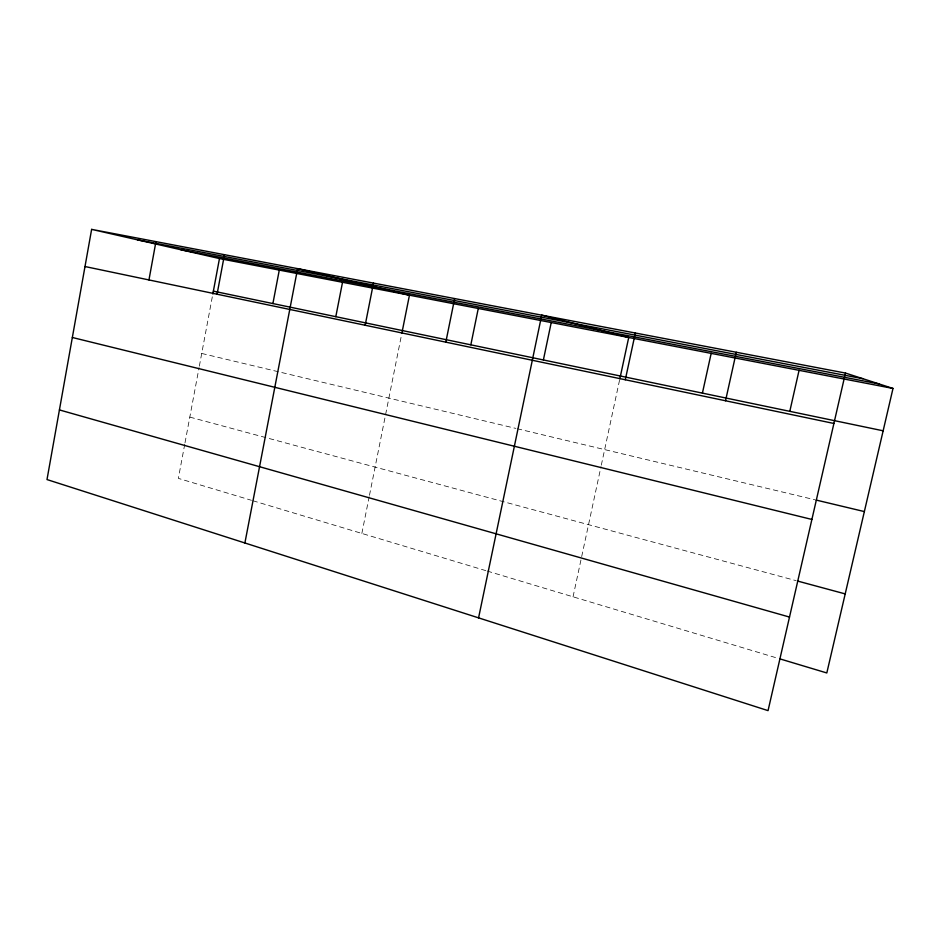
<?xml version="1.0" encoding="UTF-8"?>
<svg xmlns="http://www.w3.org/2000/svg" width="940" height="940" viewBox="0 0 940 940"><rect width="100%" height="100%" fill="white"/><g stroke="black" fill="none" stroke-linecap="round" stroke-linejoin="round"><path stroke-width="0.7" stroke-dasharray="4.7 3.53" d="M184.757 444.173L178.353 478.378L251.462 500.303M185.016 442.752L199.069 367.587M199.339 366.177L212.569 295.407M361.853 533.438L369.185 496.731M369.467 495.321L401.521 334.875M573.048 596.806L601.001 466.593M601.306 465.171L619.53 380.265M201.724 353.452L515.766 428.382M517.164 428.722L814.675 499.716M189.821 417.102L796.121 580.662M252.848 500.726L485.827 570.639M487.237 571.062L778.297 658.4"/><path stroke-width="1.41" d="M91.627 229.372L47 479.565L768.05 710.628L845.459 373.062L91.627 229.372L219.466 258.559L893 388.443L826.812 672.958L779.683 658.811M148.955 279.944L155.946 241.639M212.839 293.985L219.466 258.559M217.07 294.22L224.472 254.693M272.894 303.573L279.286 270.097M244.893 542.979L297.616 268.64L409.452 295.195L401.815 333.441M335.803 316.686L342.524 282.294M365.166 325.252L373.486 283.105M445.819 342.148L454.655 298.579M470.834 344.839L478.272 308.473M478.566 617.862L541.722 315.17L628.719 337.484L619.836 378.855M543.39 359.961L551.228 322.538M625.3 379.76L635.346 333.019M702.415 393.12L711.169 353.381M725.527 400.757L736.29 352.253M789.8 411.332L799.07 370.337M137.546 239.864L863.014 378.75M180.856 249.746L879.076 383.943M213.368 291.153L883.142 430.802M85 266.537L833.898 423.47M816.096 500.057L864.354 511.572M72.345 337.495L811.89 519.444M797.531 581.038L845.201 593.904M59.42 409.922L789.506 617.063M845.459 373.062L893 388.443"/></g></svg>
